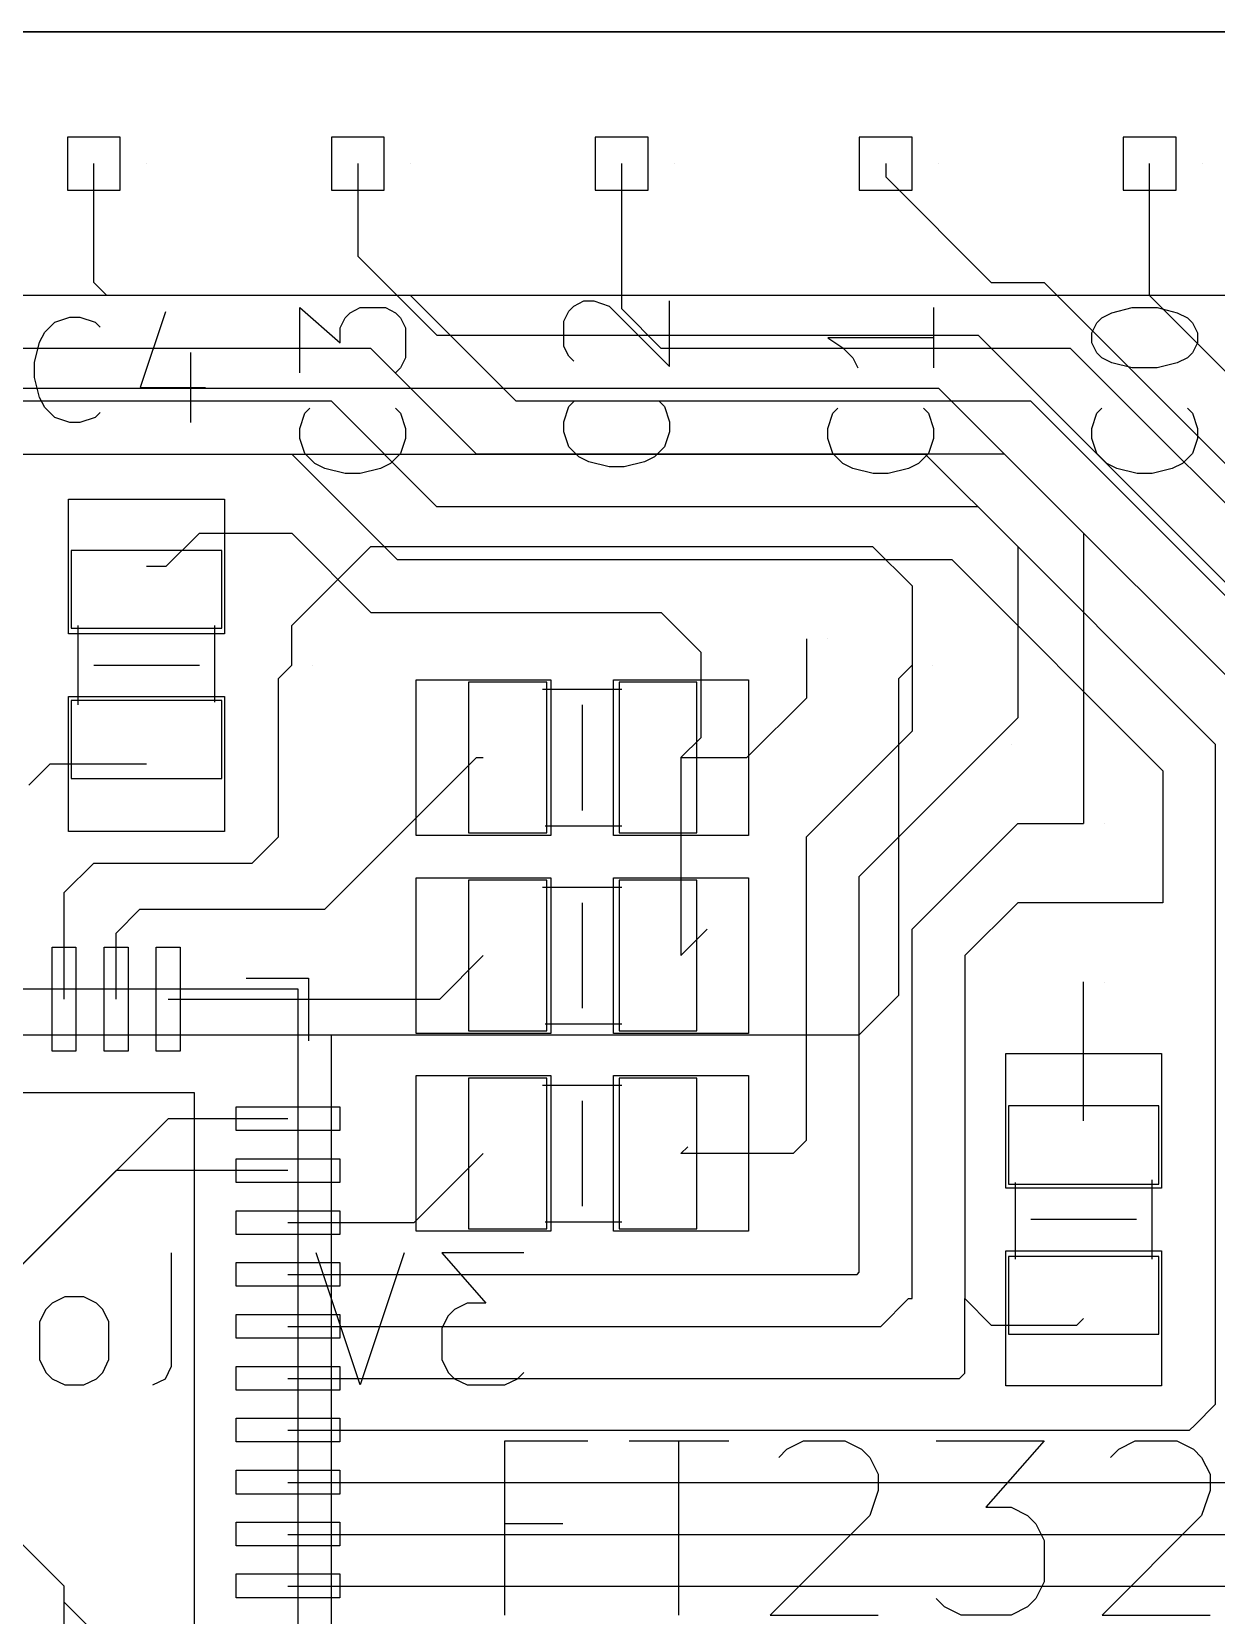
# Model space of a CAD drawing. Extents: x 2.2 to 42.7, y -26.5 to -3.7.
# Drawn here: x 24.3 to 35.7, y -18.92 to -3.68 of the extents above; entities that cross this region are included whole.
import ezdxf

# ---------------------------------------------------------------- set-up
doc = ezdxf.new("R2010")
doc.units = 0
doc.layers.get('0').update_dxf_attribs({"linetype": 'continuous'})

msp = doc.modelspace()

# ---------------------------------------------------------------- linework, layer by layer
at = {"color": 0}
for points in [[(38.865, -3.678), (34.147, -3.678), (29.43, -3.678), (24.713, -3.678), (19.996, -3.678), (15.279, -3.678), (10.562, -3.678), (5.845, -3.678)], [(10.925, -3.678), (15.158, -3.678), (19.391, -3.678), (23.625, -3.678), (27.858, -3.678), (32.091, -3.678), (36.325, -3.678)], [(25.149, -4.694), (24.641, -4.694)], [(24.641, -4.694), (24.641, -5.202)], [(25.149, -5.202), (25.149, -4.694)], [(27.689, -4.694), (27.181, -4.694)], [(27.181, -4.694), (27.181, -5.202)], [(27.689, -5.202), (27.689, -4.694)], [(30.229, -4.694), (29.721, -4.694)], [(29.721, -4.694), (29.721, -5.202)], [(30.229, -5.202), (30.229, -4.694)], [(32.769, -4.694), (32.261, -4.694)], [(32.261, -4.694), (32.261, -5.202)], [(32.769, -5.202), (32.769, -4.694)], [(35.309, -4.694), (34.801, -4.694)], [(34.801, -4.694), (34.801, -5.202)], [(35.309, -5.202), (35.309, -4.694)], [(24.895, -6.091), (24.895, -4.948)], [(25.404, -4.95), (25.404, -4.95)], [(25.404, -4.95), (25.404, -4.95)], [(27.435, -4.948), (27.435, -5.837)], [(27.944, -4.95), (27.944, -4.95)], [(27.944, -4.95), (27.944, -4.95)], [(29.975, -6.345), (29.975, -4.948)], [(30.484, -4.95), (30.484, -4.95)], [(30.484, -4.95), (30.484, -4.95)], [(32.515, -4.948), (32.515, -5.075)], [(33.024, -4.95), (33.024, -4.95)], [(33.024, -4.95), (33.024, -4.95)], [(35.055, -6.218), (35.055, -4.948)], [(35.564, -4.95), (35.564, -4.95)], [(35.564, -4.95), (35.564, -4.95)], [(32.515, -5.075), (33.531, -6.091)], [(24.641, -5.202), (25.149, -5.202)], [(27.181, -5.202), (27.689, -5.202)], [(29.721, -5.202), (30.229, -5.202)], [(32.261, -5.202), (32.769, -5.202)], [(34.801, -5.202), (35.309, -5.202)], [(27.435, -5.837), (28.197, -6.599)], [(25.022, -6.218), (24.895, -6.091)], [(33.531, -6.091), (34.039, -6.091)], [(34.039, -6.091), (36.96, -9.012)], [(36.325, -6.218), (32.091, -6.218), (27.858, -6.218), (23.625, -6.218), (19.391, -6.218), (15.158, -6.218), (10.925, -6.218)], [(27.943, -6.218), (25.022, -6.218)], [(28.959, -7.234), (27.943, -6.218)], [(35.055, -6.218), (37.214, -8.377)], [(25.585, -6.375), (25.342, -7.102), (25.971, -7.102)], [(26.878, -6.962), (26.878, -6.332), (27.267, -6.673), (27.267, -6.528), (27.315, -6.431), (27.363, -6.383), (27.46, -6.332), (27.701, -6.332), (27.798, -6.383), (27.846, -6.431), (27.894, -6.528), (27.894, -6.817), (27.846, -6.914), (27.798, -6.962)], [(29.515, -6.85), (29.467, -6.802), (29.418, -6.706), (29.418, -6.464), (29.467, -6.368), (29.515, -6.32), (29.611, -6.269), (29.708, -6.269), (29.855, -6.32), (30.434, -6.899), (30.434, -6.269)], [(30.356, -6.726), (29.975, -6.345)], [(32.974, -6.332), (32.974, -6.914)], [(24.956, -7.343), (24.907, -7.391), (24.762, -7.44), (24.666, -7.44), (24.521, -7.391), (24.425, -7.295), (24.374, -7.198), (24.326, -7.005), (24.326, -6.861), (24.374, -6.665), (24.425, -6.568), (24.521, -6.472), (24.666, -6.424), (24.762, -6.424), (24.907, -6.472), (24.956, -6.52)], [(28.197, -6.599), (30.8, -6.599), (33.404, -6.599)], [(32.974, -6.624), (31.958, -6.624), (32.103, -6.721), (32.2, -6.817), (32.248, -6.914)], [(33.404, -6.599), (36.579, -9.774)], [(27.562, -6.726), (22.863, -6.726)], [(25.827, -6.764), (25.827, -7.44)], [(28.578, -7.742), (27.562, -6.726)], [(34.293, -6.726), (30.356, -6.726)], [(34.293, -6.726), (36.579, -9.012)], [(14.862, -7.107), (19.402, -7.107), (23.942, -7.107), (28.482, -7.107), (33.023, -7.107)], [(33.023, -7.107), (34.42, -8.504)], [(27.181, -7.234), (22.609, -7.234)], [(27.798, -7.3), (27.846, -7.348), (27.894, -7.496), (27.894, -7.592), (27.846, -7.737), (27.75, -7.833), (27.653, -7.882), (27.46, -7.93), (27.315, -7.93), (27.12, -7.882), (27.023, -7.833), (26.927, -7.737), (26.878, -7.592), (26.878, -7.496), (26.927, -7.348), (26.975, -7.3)], [(28.197, -8.25), (27.181, -7.234)], [(33.912, -7.234), (28.959, -7.234)], [(30.338, -7.236), (30.386, -7.285), (30.434, -7.432), (30.434, -7.529), (30.386, -7.673), (30.29, -7.77), (30.193, -7.818), (30, -7.866), (29.855, -7.866), (29.66, -7.818), (29.563, -7.77), (29.467, -7.673), (29.418, -7.529), (29.418, -7.432), (29.467, -7.285), (29.515, -7.236)], [(32.878, -7.3), (32.926, -7.348), (32.974, -7.496), (32.974, -7.592), (32.926, -7.737), (32.83, -7.833), (32.733, -7.882), (32.54, -7.93), (32.395, -7.93), (32.2, -7.882), (32.103, -7.833), (32.007, -7.737), (31.958, -7.592), (31.958, -7.496), (32.007, -7.348), (32.055, -7.3)], [(36.706, -10.028), (33.912, -7.234)], [(35.418, -7.3), (35.466, -7.348), (35.514, -7.496), (35.514, -7.592), (35.466, -7.737), (35.37, -7.833), (35.273, -7.882), (35.08, -7.93), (34.935, -7.93), (34.74, -7.882), (34.643, -7.833), (34.547, -7.737), (34.498, -7.592), (34.498, -7.496), (34.547, -7.348), (34.595, -7.3)], [(14.735, -7.742), (19.275, -7.742), (23.815, -7.742), (28.355, -7.742), (32.896, -7.742)], [(23.498, -7.742), (26.8, -7.742)], [(26.8, -7.742), (27.816, -8.758)], [(33.658, -7.742), (31.118, -7.742), (28.578, -7.742)], [(32.896, -7.742), (33.785, -8.631)], [(36.198, -10.282), (33.658, -7.742)], [(33.404, -8.25), (30.8, -8.25), (28.197, -8.25)], [(35.69, -10.536), (33.404, -8.25)], [(25.911, -8.504), (25.59, -8.824)], [(25.911, -8.504), (26.8, -8.504)], [(26.8, -8.504), (27.562, -9.266)], [(34.42, -8.504), (34.42, -11.298)], [(26.126, -8.669), (24.679, -8.669)], [(24.679, -8.669), (24.679, -9.418)], [(26.126, -9.418), (26.126, -8.669)], [(26.8, -9.393), (27.562, -8.631)], [(27.562, -8.631), (32.388, -8.631)], [(32.388, -8.631), (32.769, -9.012)], [(33.785, -8.631), (33.785, -10.282)], [(25.59, -8.824), (25.403, -8.824)], [(27.816, -8.758), (30.483, -8.758), (33.15, -8.758)], [(33.15, -8.758), (35.182, -10.79)], [(32.769, -9.012), (32.769, -9.774)], [(27.562, -9.266), (30.356, -9.266)], [(30.356, -9.266), (30.737, -9.649)], [(24.679, -9.418), (26.126, -9.418)], [(24.745, -10.155), (24.745, -9.393)], [(26.06, -10.13), (26.06, -9.393)], [(26.8, -9.774), (26.8, -9.393)], [(31.753, -9.52), (31.753, -10.091)], [(31.951, -9.522), (31.951, -9.522)], [(31.951, -9.522), (31.951, -9.522)], [(31.951, -9.522), (31.951, -9.522)], [(31.951, -9.522), (31.951, -9.522)], [(30.737, -9.649), (30.737, -10.472)], [(24.895, -9.774), (25.911, -9.774)], [(26.673, -9.901), (26.8, -9.774)], [(26.673, -11.425), (26.673, -9.901)], [(26.998, -9.776), (26.998, -9.776)], [(26.998, -9.776), (26.998, -9.776)], [(26.998, -9.776), (26.998, -9.776)], [(26.998, -9.776), (26.998, -9.776)], [(32.642, -9.901), (32.769, -9.774)], [(32.642, -12.949), (32.642, -9.901)], [(32.769, -9.774), (32.769, -10.409)], [(32.967, -9.776), (32.967, -9.776)], [(32.967, -9.776), (32.967, -9.776)], [(32.967, -9.776), (32.967, -9.776)], [(32.967, -9.776), (32.967, -9.776)], [(29.253, -9.939), (28.501, -9.939)], [(28.501, -9.939), (28.501, -11.387)], [(29.213, -10.005), (29.975, -10.005)], [(29.253, -11.387), (29.253, -9.939)], [(30.698, -9.939), (29.949, -9.939)], [(29.949, -9.939), (29.949, -11.387)], [(30.698, -11.387), (30.698, -9.939)], [(26.126, -10.114), (24.679, -10.114)], [(24.679, -10.114), (24.679, -10.866)], [(26.126, -10.866), (26.126, -10.114)], [(29.594, -10.155), (29.594, -11.171)], [(31.178, -10.663), (31.753, -10.091)], [(33.785, -10.282), (33.531, -10.536)], [(30.737, -10.472), (30.544, -10.663)], [(31.753, -11.425), (32.769, -10.409)], [(27.117, -12.123), (28.578, -10.663)], [(28.578, -10.663), (28.641, -10.663)], [(30.544, -10.663), (31.178, -10.663)], [(30.544, -10.663), (30.544, -12.568)], [(32.261, -11.806), (33.531, -10.536)], [(33.729, -10.538), (33.729, -10.538)], [(33.729, -10.538), (33.729, -10.538)], [(33.729, -10.538), (33.729, -10.538)], [(33.729, -10.538), (33.729, -10.538)], [(35.69, -16.886), (35.69, -13.711), (35.69, -10.536)], [(24.473, -10.726), (24.27, -10.93)], [(25.403, -10.726), (24.473, -10.726)], [(35.182, -10.79), (35.182, -12.06)], [(24.679, -10.866), (26.126, -10.866)], [(26.419, -11.679), (26.673, -11.425)], [(28.501, -11.387), (29.253, -11.387)], [(29.238, -11.321), (29.975, -11.321)], [(29.949, -11.387), (30.698, -11.387)], [(31.753, -14.346), (31.753, -11.425)], [(32.769, -12.314), (33.785, -11.298)], [(33.785, -11.298), (34.42, -11.298)], [(34.618, -11.3), (34.618, -11.3)], [(34.618, -11.3), (34.618, -11.3)], [(34.618, -11.3), (34.618, -11.3)], [(34.618, -11.3), (34.618, -11.3)], [(24.61, -11.963), (24.895, -11.679)], [(24.895, -11.679), (26.419, -11.679)], [(29.253, -11.844), (28.501, -11.844)], [(28.501, -11.844), (28.501, -13.292)], [(29.253, -13.292), (29.253, -11.844)], [(30.698, -11.844), (29.949, -11.844)], [(29.949, -11.844), (29.949, -13.292)], [(30.698, -13.292), (30.698, -11.844)], [(32.261, -15.616), (32.261, -11.806)], [(24.61, -12.987), (24.61, -11.963)], [(29.213, -11.91), (29.975, -11.91)], [(25.11, -12.352), (25.339, -12.123)], [(25.339, -12.123), (27.117, -12.123)], [(29.594, -12.06), (29.594, -13.076)], [(33.785, -12.06), (33.277, -12.568)], [(35.182, -12.06), (33.785, -12.06)], [(30.797, -12.314), (30.544, -12.568)], [(32.769, -15.87), (32.769, -12.314)], [(25.11, -12.987), (25.11, -12.352)], [(28.224, -12.987), (28.641, -12.568)], [(33.277, -12.568), (33.277, -15.87)], [(26.36, -12.786), (26.962, -12.786)], [(26.962, -12.786), (26.962, -13.388)], [(18.865, -12.888), (22.863, -12.888), (26.86, -12.888)], [(26.86, -12.888), (26.86, -16.886), (26.86, -20.884)], [(32.261, -13.33), (32.642, -12.949)], [(34.42, -14.158), (34.42, -12.822)], [(34.618, -12.824), (34.618, -12.824)], [(34.618, -12.824), (34.618, -12.824)], [(34.618, -12.824), (34.618, -12.824)], [(34.618, -12.824), (34.618, -12.824)], [(25.611, -12.987), (28.224, -12.987)], [(29.238, -13.226), (29.975, -13.226)], [(17.783, -13.33), (22.482, -13.33), (27.181, -13.33)], [(27.181, -20.787), (27.181, -17.059), (27.181, -13.33)], [(27.181, -13.33), (29.721, -13.33), (32.261, -13.33)], [(28.501, -13.292), (29.253, -13.292)], [(29.949, -13.292), (30.698, -13.292)], [(29.253, -13.749), (28.501, -13.749)], [(28.501, -13.749), (28.501, -15.197)], [(29.213, -13.815), (29.975, -13.815)], [(29.253, -15.197), (29.253, -13.749)], [(30.698, -13.749), (29.949, -13.749)], [(29.949, -13.749), (29.949, -15.197)], [(30.698, -15.197), (30.698, -13.749)], [(29.594, -13.965), (29.594, -14.981)], [(33.696, -14.016), (33.696, -14.768)], [(35.143, -14.016), (33.696, -14.016)], [(35.143, -14.768), (35.143, -14.016)], [(25.611, -14.138), (22.863, -16.886)], [(26.761, -14.138), (25.611, -14.138)], [(27.978, -15.138), (28.641, -14.473)], [(30.61, -14.409), (30.544, -14.473)], [(31.626, -14.473), (30.544, -14.473)], [(31.753, -14.346), (31.626, -14.473)], [(25.11, -14.638), (22.863, -16.886)], [(26.761, -14.638), (25.11, -14.638)], [(33.696, -14.768), (35.143, -14.768)], [(33.762, -14.752), (33.762, -15.489)], [(35.077, -14.727), (35.077, -15.489)], [(26.761, -15.138), (27.978, -15.138)], [(28.501, -15.197), (29.253, -15.197)], [(29.238, -15.131), (29.975, -15.131)], [(29.949, -15.197), (30.698, -15.197)], [(34.928, -15.108), (33.912, -15.108)], [(25.463, -16.698), (25.585, -16.64), (25.644, -16.518), (25.644, -15.428)], [(27.882, -15.428), (27.46, -16.698), (27.036, -15.428)], [(29.032, -15.428), (28.245, -15.428), (28.669, -15.913), (28.489, -15.913), (28.367, -15.974), (28.306, -16.035), (28.245, -16.154), (28.245, -16.457), (28.306, -16.579), (28.367, -16.64), (28.489, -16.698), (28.849, -16.698), (28.971, -16.64), (29.032, -16.579)], [(33.696, -15.464), (33.696, -16.213)], [(35.143, -15.464), (33.696, -15.464)], [(35.143, -16.213), (35.143, -15.464)], [(26.761, -15.636), (29.501, -15.636), (32.24, -15.636)], [(32.24, -15.636), (32.261, -15.616)], [(32.469, -16.137), (32.733, -15.87)], [(32.733, -15.87), (32.769, -15.87)], [(33.277, -16.586), (33.277, -15.87)], [(33.277, -15.87), (33.531, -16.124)], [(26.761, -16.137), (29.615, -16.137), (32.469, -16.137)], [(33.531, -16.124), (34.353, -16.124)], [(34.353, -16.124), (34.42, -16.06)], [(33.696, -16.213), (35.143, -16.213)], [(33.226, -16.637), (33.277, -16.586)], [(26.761, -16.637), (29.994, -16.637), (33.226, -16.637)], [(24.61, -18.636), (22.863, -16.886)], [(35.489, -17.087), (35.69, -16.886)], [(26.761, -17.137), (31.1, -17.137), (35.438, -17.137)], [(35.438, -17.137), (35.489, -17.087)], [(28.849, -18.915), (28.849, -17.239), (29.649, -17.239)], [(30.048, -17.239), (31.006, -17.239)], [(30.526, -18.915), (30.526, -17.239)], [(31.486, -17.399), (31.565, -17.318), (31.725, -17.239), (32.123, -17.239), (32.283, -17.318), (32.362, -17.399), (32.443, -17.559), (32.443, -17.716), (32.362, -17.958), (31.405, -18.915), (32.443, -18.915)], [(33.002, -17.239), (34.039, -17.239), (33.48, -17.877), (33.721, -17.877), (33.879, -17.958), (33.96, -18.037), (34.039, -18.197), (34.039, -18.595), (33.96, -18.755), (33.879, -18.834), (33.721, -18.915), (33.241, -18.915), (33.081, -18.834), (33.002, -18.755)], [(34.679, -17.399), (34.757, -17.318), (34.917, -17.239), (35.316, -17.239), (35.476, -17.318), (35.555, -17.399), (35.636, -17.559), (35.636, -17.716), (35.555, -17.958), (34.597, -18.915), (35.636, -18.915)], [(26.761, -17.638), (31.294, -17.638), (35.827, -17.638)], [(29.408, -18.037), (28.849, -18.037)], [(26.761, -18.138), (31.425, -18.138), (36.088, -18.138)], [(24.61, -18.791), (24.61, -18.636)], [(26.761, -18.636), (31.62, -18.636), (36.479, -18.636)], [(25.11, -19.291), (24.61, -18.791)], [(24.61, -20.787), (24.61, -18.791)]]:
    msp.add_lwpolyline(points, dxfattribs=at)
for points in [[(34.498, -6.673), (34.498, -6.576), (34.547, -6.48), (34.595, -6.431), (34.691, -6.383), (34.887, -6.332), (35.128, -6.332), (35.321, -6.383), (35.418, -6.431), (35.466, -6.48), (35.514, -6.576), (35.514, -6.673), (35.466, -6.769), (35.418, -6.817), (35.321, -6.866), (35.128, -6.914), (34.887, -6.914), (34.691, -6.866), (34.595, -6.817), (34.547, -6.769)], [(26.152, -9.474), (24.653, -9.474), (24.653, -8.176), (26.152, -8.176)], [(27.996, -11.412), (27.996, -9.914), (29.294, -9.914), (29.294, -11.412)], [(29.896, -11.412), (29.896, -9.914), (31.194, -9.914), (31.194, -11.412)], [(26.152, -11.374), (24.653, -11.374), (24.653, -10.076), (26.152, -10.076)], [(27.996, -13.317), (27.996, -11.819), (29.294, -11.819), (29.294, -13.317)], [(29.896, -13.317), (29.896, -11.819), (31.194, -11.819), (31.194, -13.317)], [(24.496, -13.487), (24.496, -12.489), (24.724, -12.489), (24.724, -13.487)], [(24.996, -13.487), (24.996, -12.489), (25.225, -12.489), (25.225, -13.487)], [(25.497, -13.487), (25.497, -12.489), (25.725, -12.489), (25.725, -13.487)], [(33.67, -13.51), (35.169, -13.51), (35.169, -14.808), (33.67, -14.808)], [(27.996, -15.222), (27.996, -13.724), (29.294, -13.724), (29.294, -15.222)], [(29.896, -15.222), (29.896, -13.724), (31.194, -13.724), (31.194, -15.222)], [(19.863, -19.886), (19.863, -16.886), (19.863, -13.886), (22.863, -13.886), (25.862, -13.886), (25.862, -16.886), (25.862, -19.886), (22.863, -19.886)], [(26.264, -14.023), (27.262, -14.023), (27.262, -14.252), (26.264, -14.252)], [(26.264, -14.524), (27.262, -14.524), (27.262, -14.752), (26.264, -14.752)], [(26.264, -15.024), (27.262, -15.024), (27.262, -15.253), (26.264, -15.253)], [(26.264, -15.522), (27.262, -15.522), (27.262, -15.751), (26.264, -15.751)], [(33.67, -15.41), (35.169, -15.41), (35.169, -16.708), (33.67, -16.708)], [(24.798, -16.698), (24.92, -16.64), (24.981, -16.579), (25.039, -16.457), (25.039, -16.093), (24.981, -15.974), (24.92, -15.913), (24.798, -15.852), (24.618, -15.852), (24.496, -15.913), (24.435, -15.974), (24.374, -16.093), (24.374, -16.457), (24.435, -16.579), (24.496, -16.64), (24.618, -16.698)], [(26.264, -16.022), (27.262, -16.022), (27.262, -16.251), (26.264, -16.251)], [(26.264, -16.523), (27.262, -16.523), (27.262, -16.751), (26.264, -16.751)], [(26.264, -17.021), (27.262, -17.021), (27.262, -17.249), (26.264, -17.249)], [(26.264, -17.521), (27.262, -17.521), (27.262, -17.75), (26.264, -17.75)], [(26.264, -18.021), (27.262, -18.021), (27.262, -18.25), (26.264, -18.25)], [(26.264, -18.519), (27.262, -18.519), (27.262, -18.748), (26.264, -18.748)]]:
    msp.add_lwpolyline(points, close=True, dxfattribs=at)

doc.saveas('drawing.dxf')
